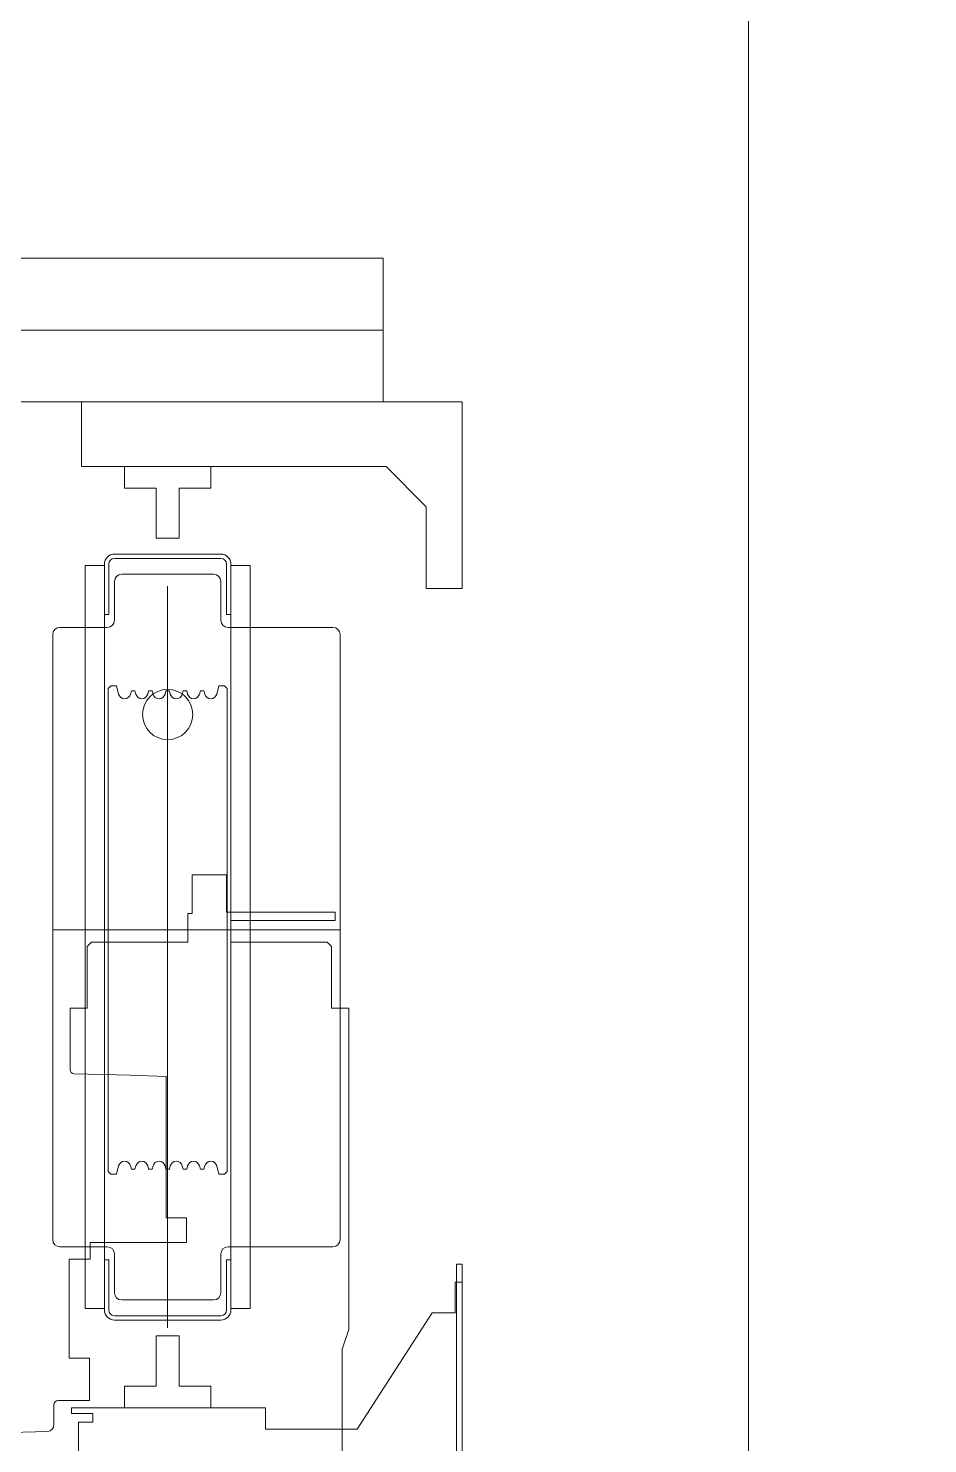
# Model space of a CAD drawing. Extents: x -2365 to 41970, y -230 to 8114.
# Drawn here: x 4275.6 to 4338.2, y 3248 to 3346.5 of the extents above; entities that cross this region are included whole.
import ezdxf

# ---------------------------------------------------------------- set-up
doc = ezdxf.new("R2010")
doc.units = 0
doc.header["$LTSCALE"] = 25
for name, color, linetype, lineweight in [('00', 9, 'Continuous', 9), ('05V', 9, 'Continuous', 9), ('06D', 9, 'Continuous', 9)]:
    doc.layers.add(name, color=color, linetype=linetype, lineweight=lineweight)

# ---------------------------------------------------------------- blocks, each defined once
blk = doc.blocks.new('p-as-01')
at = {"layer": '06D'}
for p, q in [((-542.5, -17), (870, -17)), ((870, -17), (870, -67)), ((-542.5, -67), (870, -67)), ((870, -67), (-542.5, -67)), ((870, -67), (870, -117)), ((870, -117), (-582, -117)), ((660, -162), (660, -117)), ((660, -117), (925, -117)), ((925, -117), (925, -247)), ((720, -162), (660, -162)), ((690, -162), (690, -177)), ((750, -162), (690, -162)), ((872, -162), (720, -162)), ((750, -177), (750, -162)), ((900, -190), (872, -162)), ((690, -177), (712, -177)), ((712, -177), (712, -212)), ((728, -212), (728, -177)), ((728, -177), (750, -177)), ((900, -247), (900, -190)), ((712, -212), (728, -212)), ((757, -223), (683, -223)), ((683, -223), (757, -223)), ((757, -226), (683, -226)), ((676, -231), (662.5, -231)), ((662.5, -748.12), (662.5, -231)), ((676, -265), (676, -230)), ((679, -230), (679, -265)), ((761, -265), (761, -230)), ((764, -230), (764, -265)), ((764, -231), (777.5, -231)), ((777.5, -748.12), (777.5, -231)), ((676, -241.13), (676, -728.12)), ((720, -761.62), (720, -245.36)), ((764, -241.13), (764, -728.12)), ((925, -247), (900, -247)), ((679, -265), (676, -265)), ((764, -265), (761, -265)), ((678.5, -316.63), (680.5, -314.63)), ((680.5, -314.63), (684.29, -314.63)), ((684.29, -314.63), (685.85, -320.44)), ((754.15, -320.44), (755.71, -314.63)), ((755.71, -314.63), (759.5, -314.63)), ((759.5, -314.63), (761.5, -316.63)), ((678.5, -652.63), (678.5, -316.63)), ((690, -323.63), (690, -323.63)), ((694.15, -320.44), (694.77, -318.13)), ((694.77, -318.13), (697.23, -318.13)), ((697.23, -318.13), (697.85, -320.44)), ((702, -323.63), (702, -323.63)), ((706.15, -320.44), (706.77, -318.13)), ((706.77, -318.13), (709.23, -318.13)), ((709.23, -318.13), (709.85, -320.44)), ((714, -323.63), (714, -323.63)), ((718.15, -320.44), (718.77, -318.13)), ((718.77, -318.13), (721.23, -318.13)), ((721.23, -318.13), (721.85, -320.44)), ((726, -323.63), (726, -323.63)), ((730.15, -320.44), (730.77, -318.13)), ((730.77, -318.13), (733.23, -318.13)), ((733.23, -318.13), (733.85, -320.44)), ((738, -323.63), (738, -323.63)), ((742.15, -320.44), (742.77, -318.13)), ((742.77, -318.13), (745.23, -318.13)), ((745.23, -318.13), (745.85, -320.44)), ((750, -323.63), (750, -323.63)), ((761.5, -316.63), (761.5, -652.63)), ((640, -484.63), (840, -484.63)), ((685.85, -648.81), (684.29, -654.63)), ((690, -645.63), (690, -645.63)), ((694.77, -651.13), (694.15, -648.81)), ((697.85, -648.81), (697.23, -651.13)), ((702, -645.63), (702, -645.63)), ((706.77, -651.13), (706.15, -648.81)), ((709.85, -648.81), (709.23, -651.13)), ((714, -645.63), (714, -645.63)), ((718.77, -651.13), (718.15, -648.81)), ((721.85, -648.81), (721.23, -651.13)), ((726, -645.63), (726, -645.63)), ((730.77, -651.13), (730.15, -648.81)), ((733.85, -648.81), (733.23, -651.13)), ((738, -645.63), (738, -645.63)), ((742.77, -651.13), (742.15, -648.81)), ((745.85, -648.81), (745.23, -651.13)), ((750, -645.63), (750, -645.63)), ((755.71, -654.63), (754.15, -648.81)), ((680.5, -654.63), (678.5, -652.63)), ((684.29, -654.63), (680.5, -654.63)), ((697.23, -651.13), (694.77, -651.13)), ((709.23, -651.13), (706.77, -651.13)), ((721.23, -651.13), (718.77, -651.13)), ((733.23, -651.13), (730.77, -651.13)), ((745.23, -651.13), (742.77, -651.13)), ((759.5, -654.63), (755.71, -654.63)), ((761.5, -652.63), (759.5, -654.63)), ((679, -714.12), (676, -714.12)), ((676, -714.12), (676, -749.12)), ((679, -749.12), (679, -714.12)), ((764, -714.12), (761, -714.12)), ((761, -714.12), (761, -749.12)), ((764, -749.12), (764, -714.12)), ((920, -751.13), (920, -729.73)), ((920, -729.73), (925, -729.73)), ((925, -729.73), (925, -902.73)), ((676, -748.12), (662.5, -748.12)), ((764, -748.12), (777.5, -748.12)), ((757, -753.12), (683, -753.12)), ((683, -756.12), (757, -756.12)), ((757, -756.13), (683, -756.13)), ((852, -832.13), (904, -751.13)), ((904, -751.13), (920, -751.13)), ((728, -767.13), (712, -767.13)), ((712, -767.13), (712, -802.13)), ((728, -802.13), (728, -767.13)), ((712, -802.13), (690, -802.13)), ((690, -802.13), (690, -817.13)), ((750, -802.13), (728, -802.13)), ((750, -817.13), (750, -802.13)), ((653, -821.13), (653, -817.13)), ((653, -817.13), (788, -817.13)), ((690, -817.13), (750, -817.13)), ((788, -817.13), (788, -832.13)), ((668, -821.13), (653, -821.13)), ((658, -902.13), (658, -827.13)), ((658, -827.13), (668, -827.13)), ((668, -827.13), (668, -821.13)), ((788, -832.13), (852, -832.13))]:
    blk.add_line(p, q, dxfattribs=at)
at = {"layer": '06D', "ltscale": 15}
for p, q in [((683, -242), (683, -269)), ((752, -237), (688, -237)), ((757, -269), (757, -242)), ((678, -274), (645, -274)), ((835, -274), (762, -274)), ((640, -279), (640, -700.13)), ((840, -700.13), (840, -279)), ((645, -705.13), (678, -705.13)), ((762, -705.13), (835, -705.13)), ((683, -710.13), (683, -737.13)), ((757, -737.13), (757, -710.13)), ((688, -742.13), (752, -742.13))]:
    blk.add_line(p, q, dxfattribs=at)
at = {"layer": '06D', "ltscale": 0.25}
for p, q in [((761.03, -446.13), (737.03, -446.13)), ((737.03, -446.13), (737.03, -473.13)), ((761.03, -472.13), (761.03, -446.13)), ((836.53, -472.13), (761.03, -472.13)), ((836.53, -478.13), (836.53, -472.13)), ((737.03, -473.13), (734.03, -473.13)), ((734.03, -473.13), (734.03, -493.13)), ((764.03, -493.12), (764.03, -478.13)), ((764.03, -478.13), (836.53, -478.13)), ((667.03, -493.12), (664.03, -496.12)), ((664.03, -496.12), (664.03, -539.13)), ((734.03, -493.13), (667.03, -493.12)), ((831.03, -493.12), (764.03, -493.12)), ((834.03, -496.12), (831.03, -493.12)), ((834.03, -539.13), (834.03, -496.12)), ((664.03, -539.13), (652.03, -539.13)), ((652.03, -539.13), (652.03, -581.72)), ((846.03, -539.13), (834.03, -539.13)), ((846.03, -762.62), (846.03, -539.13)), ((654.93, -584.69), (694.03, -585.73)), ((694.03, -585.73), (719.03, -586.61)), ((719.03, -586.61), (719.03, -684.88)), ((719.03, -684.88), (733.03, -684.88)), ((733.03, -684.88), (733.03, -702.13)), ((733.03, -702.13), (666.03, -702.13)), ((666.03, -702.13), (666.03, -713.76)), ((666.03, -713.76), (651.53, -713.76)), ((651.53, -713.76), (651.53, -782.76)), ((841.53, -776.49), (846.03, -762.62)), ((841.53, -852.62), (841.53, -776.49)), ((651.53, -782.76), (665.53, -782.76)), ((665.53, -782.76), (665.53, -812.13)), ((640.78, -815.13), (640.78, -828.89)), ((665.53, -812.13), (643.78, -812.13)), ((636.67, -833.8), (596.7, -834.85)), ((636.67, -833.8), (636.67, -833.8))]:
    blk.add_line(p, q, dxfattribs=at)
at = {"layer": '06D', "linetype": 'Continuous', "ltscale": 0.25}
for p, q in [((921, -717.13), (921, -1300.64)), ((921, -717.13), (925, -717.13)), ((925, -717.13), (925, -1299.66))]:
    blk.add_line(p, q, dxfattribs=at)
at = {"layer": '06D'}
blk.add_circle((720, -334.63), 17.5, dxfattribs=at)
for centre, radius, start, end in [((683, -230), 7, 90, 180), ((683, -230), 4, 90, 180), ((757, -230), 7, 0, 90), ((757, -230), 4, 0, 90), ((688, -242), 5, 90, 180), ((752, -242), 5, 0, 90), ((645, -279), 5, 90, 180), ((678, -269), 5, 270, 0), ((762, -269), 5, 180, 270), ((835, -279), 5, 0, 90), ((690, -319.33), 4.3, 195, 270), ((690, -319.33), 4.3, 270, 344.99999), ((702, -319.33), 4.3, 195, 270), ((702, -319.33), 4.3, 270, 344.99999), ((714, -319.33), 4.3, 195, 270), ((714, -319.33), 4.3, 270, 344.99999), ((726, -319.33), 4.3, 195, 270), ((726, -319.33), 4.3, 270, 344.99999), ((738, -319.33), 4.3, 195, 270), ((738, -319.33), 4.3, 270, 344.99999), ((750, -319.33), 4.3, 195, 270), ((750, -319.33), 4.3, 270, 345), ((690, -649.93), 4.3, 90, 165.00001), ((690, -649.93), 4.3, 15, 90), ((702, -649.93), 4.3, 90, 165.00001), ((702, -649.93), 4.3, 15, 90), ((714, -649.93), 4.3, 90, 165.00001), ((714, -649.93), 4.3, 15, 90), ((726, -649.93), 4.3, 90, 165.00001), ((726, -649.93), 4.3, 15, 90), ((738, -649.93), 4.3, 90, 165.00001), ((738, -649.93), 4.3, 15, 90), ((750, -649.93), 4.3, 90, 165.00001), ((750, -649.93), 4.3, 15, 90), ((645, -700.13), 5, 180, 270), ((678, -710.13), 5, 0, 90), ((762, -710.13), 5, 90, 180), ((835, -700.13), 5, 270, 0), ((688, -737.13), 5, 180, 270), ((752, -737.13), 5, 270, 0), ((683, -749.12), 7, 180, 270), ((683, -749.12), 4, 180, 270), ((757, -749.12), 4, 270, 0), ((757, -749.12), 7, 270, 0)]:
    blk.add_arc(centre, radius, start, end, dxfattribs=at)
at = {"layer": '06D', "ltscale": 0.25}
for centre, radius, start, end in [((655.01, -581.72), 2.98, 180, 268.47593), ((643.78, -815.13), 3, 90, 180), ((635.78, -828.89), 5, 280.303, 360)]:
    blk.add_arc(centre, radius, start, end, dxfattribs=at)

msp = doc.modelspace()

# ---------------------------------------------------------------- linework, layer by layer
at = {"layer": '00'}
msp.add_lwpolyline([(4095.765, 3872.5), (4095.765, 3362.5), (4480.838, 3362.5), (4480.838, 3297.5), (4465.838, 3297.5), (4465.838, 3347.5), (4340.765, 3347.5), (4340.765, 3157.5), (4400.838, 3157.5), (4400.838, 3142.5), (4277.638, 3142.5), (4277.638, 3157.5), (4325.765, 3157.5), (4325.765, 3347.5), (4125.765, 3347.5), (4125.765, 3157.5), (4164.038, 3157.5), (4164.038, 3142.5), (3680.838, 3142.5), (3680.838, 3157.5), (4110.765, 3157.5), (4110.765, 3347.496), (4080.765, 3347.5)], dxfattribs=at)

# ---------------------------------------------------------------- block references
at = {"layer": '05V', "xscale": 0.1, "yscale": 0.1}
msp.add_blockref('p-as-01', (4213.338, 3332.2), dxfattribs=at)

doc.saveas('drawing.dxf')
